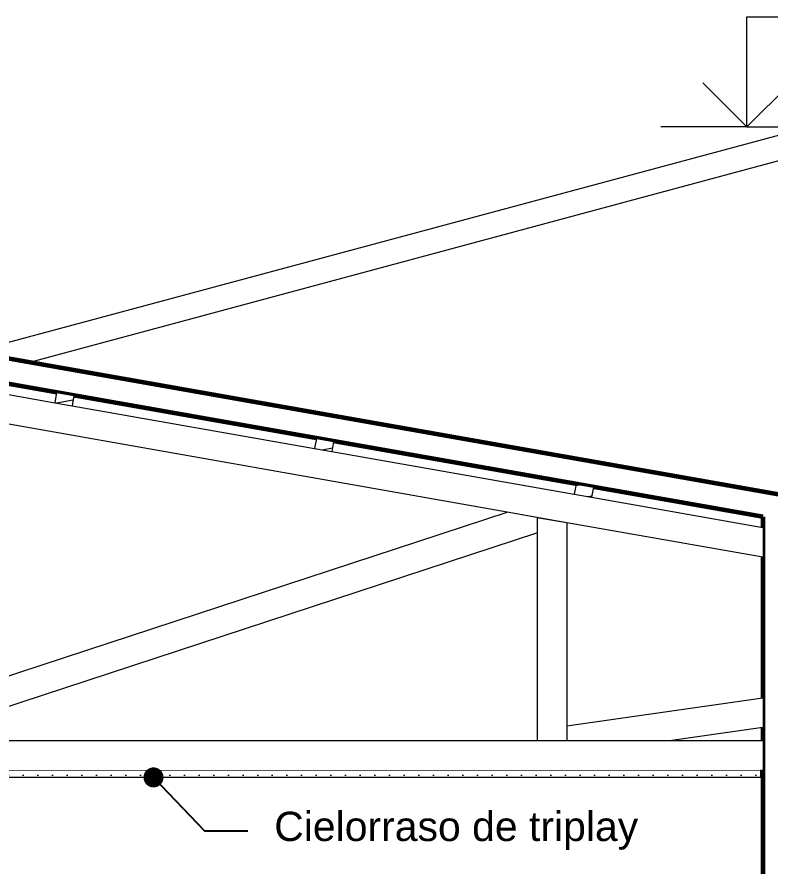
# Model space of a CAD drawing. Header units: metres. Extents: x 48 to 635, y -15 to 39.
# Drawn here: x 429.311 to 431.881, y -12.184 to -9.286 of the extents above; entities that cross this region are included whole.
import ezdxf

# ---------------------------------------------------------------- set-up
doc = ezdxf.new("R2010")
doc.units = ezdxf.units.M
doc.header["$MEASUREMENT"] = 0
doc.linetypes.add('Wipeout_Contour', pattern=[1, 0, -1])
for name, color, linetype in [('Annotation - Label', 7, 'Continuous'), ('Dimensioning - General', 7, 'Continuous'), ('Interior - Furniture', 7, 'Continuous'), ('Shell - Roof', 7, 'Continuous'), ('Site & Landscape - Terrain', 7, 'Continuous'), ('Structural - Bearing', 7, 'Continuous')]:
    doc.layers.add(name, color=color, linetype=linetype)
doc.styles.add('GENERATED_STYLE_1', font='')
doc.styles.get('GENERATED_STYLE_1').set_extended_font_data('Arial')
doc.dimstyles.new('GENERATED_STYLE__6', dxfattribs={"dimtxt": 0.18, "dimasz": 0.1368, "dimexe": 0.18, "dimexo": 0.0625, "dimgap": 0.09, "dimtad": 0, "dimtih": 1, "dimtoh": 1, "dimdec": 4, "dimzin": 0, "dimdsep": 46, "dimcen": 0.09, "dimadec": 0, "dimazin": 0, "dimtfac": 1, "dimtdec": 4, "dimtmove": 0, "dimatfit": 3, "dimldrblk": 'ARROWHEAD_11', "dimfxl": 1, "dimtolj": 1, "dimtzin": 0, "dimarcsym": 0})
pattern_1 = [(10, (362.457736, -14.601266), (-0.007814168, 0.044316348), [])]

# ---------------------------------------------------------------- blocks, each defined once
blk = doc.blocks.new('ARROWHEAD_11')
at = {"color": 0, "linetype": 'Continuous', "lineweight": 0}
blk.add_line((0, 0), (-1, 0), dxfattribs=at)
at = {"color": 0, "linetype": 'Continuous', "lineweight": 0, "const_width": 0.25, "flags": 128}
blk.add_lwpolyline([(-0.125, 0, 1), (0.125, 0, 1)], format="xyb", close=True, dxfattribs=at)

msp = doc.modelspace()

# ---------------------------------------------------------------- linework, layer by layer
at = {"layer": 'Dimensioning - General', "color": 7, "linetype": 'Continuous', "lineweight": 13}
msp.add_line((431.8025, -9.2857), (432.3749, -9.2857), dxfattribs=at)

# ---------------------------------------------------------------- wipeouts: each hides what was drawn before it
at = {"color": 254, "linetype": 'Wipeout_Contour', "lineweight": 0, "ltscale": 10744.270318}
msp.add_wipeout([(427.6462, -10.6633), (427.9497, -10.6098), (427.9436, -10.5754), (428.0027, -10.5649), (428.0088, -10.5994), (428.7167, -10.4746), (429.4407, -10.6022), (429.4467, -10.5678), (429.5058, -10.5782), (429.4997, -10.6127), (430.327, -10.7585), (430.3331, -10.7241), (430.3921, -10.7345), (430.3861, -10.7689), (431.2133, -10.9148), (431.2194, -10.8803), (431.2785, -10.8908), (431.2724, -10.9252), (431.8562, -11.0282), (431.8562, -10.9923), (429.1604, -10.5167), (429.1565, -10.5178), (429.1565, -10.5161), (428.7167, -10.4385), (427.6462, -10.6273)], dxfattribs=at).dxf.layer = 'Structural - Bearing'

# ---------------------------------------------------------------- next in the draw order: wipeouts: each hides what was drawn before it
at = {"color": 254, "linetype": 'Wipeout_Contour', "lineweight": 0, "ltscale": 1289.443275}
msp.add_wipeout([(428.7667, -11.7036), (430.9838, -10.9759), (428.7667, -10.5849)], dxfattribs=at).dxf.layer = 'Structural - Bearing'

# ---------------------------------------------------------------- next in the draw order: wipeouts: each hides what was drawn before it
at = {"color": 254, "linetype": 'Wipeout_Contour', "lineweight": 0, "ltscale": 1291.08012}
msp.add_wipeout([(428.927, -11.7563), (431.0881, -11.7563), (431.0881, -11.0469)], dxfattribs=at).dxf.layer = 'Structural - Bearing'

# ---------------------------------------------------------------- next in the draw order: wipeouts: each hides what was drawn before it
at = {"color": 254, "linetype": 'Wipeout_Contour', "lineweight": 0, "ltscale": 2165.463791}
msp.add_wipeout([(429.3538, -10.4647), (436.8362, -11.7846), (436.8362, -11.045), (432.0162, -9.7486), (429.6606, -10.3822)], dxfattribs=at).dxf.layer = 'Structural - Bearing'

# ---------------------------------------------------------------- next in the draw order: wipeouts: each hides what was drawn before it
at = {"color": 254, "linetype": 'Wipeout_Contour', "lineweight": 0, "ltscale": 1722.94857}
msp.add_wipeout([(429.1565, -10.4299), (429.3538, -10.4647), (432.0162, -9.7486), (432.0162, -9.6607)], dxfattribs=at).dxf.layer = 'Shell - Roof'
at = {"color": 254, "linetype": 'Wipeout_Contour', "lineweight": 0, "ltscale": 1726.689304}
msp.add_wipeout([(431.1881, -11.0119), (431.1881, -11.7057), (431.8562, -11.6093), (431.8562, -11.1297)], dxfattribs=at).dxf.layer = 'Structural - Bearing'

# ---------------------------------------------------------------- next in the draw order: linework, layer by layer
at = {"layer": 'Dimensioning - General', "color": 7, "linetype": 'Continuous', "lineweight": 13}
for p, q in [((431.8025, -9.6607), (431.8025, -9.2857)), ((431.8025, -9.6607), (431.6525, -9.5107)), ((431.9525, -9.5107), (431.8025, -9.6607))]:
    msp.add_line(p, q, dxfattribs=at)
at = {"layer": 'Dimensioning - General', "color": 151, "linetype": 'Continuous', "lineweight": 20, "true_color": 0x80c2ff}
for q in [(431.5089, -9.6607), (431.915, -9.6607)]:
    msp.add_line((431.8025, -9.6607), q, dxfattribs=at)
at = {"layer": 'Shell - Roof', "color": 23, "linetype": 'Continuous', "lineweight": 13, "true_color": 0xbf8080}
for p, q in [((429.1565, -10.4299), (432.0162, -9.6607)), ((432.0162, -9.7486), (429.3538, -10.4647))]:
    msp.add_line(p, q, dxfattribs=at)

# ---------------------------------------------------------------- next in the draw order: wipeouts: each hides what was drawn before it
at = {"color": 254, "linetype": 'Wipeout_Contour', "lineweight": 0, "ltscale": 1295.244099}
msp.add_wipeout([(431.8562, -11.7104), (431.5382, -11.7563), (431.8562, -11.7563)], dxfattribs=at).dxf.layer = 'Structural - Bearing'

# ---------------------------------------------------------------- next in the draw order: wipeouts: each hides what was drawn before it
at = {"color": 254, "linetype": 'Wipeout_Contour', "lineweight": 0, "ltscale": 2572.874289}
msp.add_wipeout([(428.7167, -10.3523), (419.6162, -11.9576), (419.6162, -12.0438), (428.7167, -10.4385), (437.6362, -12.0119), (437.6362, -11.9257)], dxfattribs=at).dxf.layer = 'Shell - Roof'

# ---------------------------------------------------------------- next in the draw order: linework, layer by layer
at = {"layer": 'Shell - Roof', "color": 7, "linetype": 'Continuous', "lineweight": 60, "flags": 128}
for points in [[(437.6362, -11.9257), (428.7167, -10.3523), (419.6162, -11.9576)], [(431.8562, -10.9923), (428.7167, -10.4385), (427.6422, -10.628)]]:
    msp.add_lwpolyline(points, dxfattribs=at)

# ---------------------------------------------------------------- next in the draw order: texts
at = {"layer": 'Annotation - Label', "color": 5, "linetype": 'Continuous', "lineweight": 25, "insert": (430.1893, -12.0635), "char_height": 0.1, "attachment_point": 4, "style": 'GENERATED_STYLE_1'}
msp.add_mtext('\\A1;{\\pql;\\fArial|b0|i0|c0|p34;Cielorraso de triplay}', dxfattribs=at)

# ---------------------------------------------------------------- next in the draw order: wipeouts: each hides what was drawn before it
at = {"color": 254, "linetype": 'Wipeout_Contour', "lineweight": 0, "ltscale": 1728.959483}
msp.add_wipeout([(431.8562, -10.9923), (431.8562, -12.3013), (432.3062, -12.3013), (432.3062, -11.0717)], dxfattribs=at).dxf.layer = 'Structural - Bearing'

# ---------------------------------------------------------------- next in the draw order: linework, layer by layer
at = {"layer": 'Structural - Bearing', "color": 7, "linetype": 'Continuous', "lineweight": 60}
msp.add_line((431.8562, -10.9923), (431.8562, -12.3013), dxfattribs=at)

# ---------------------------------------------------------------- next in the draw order: wipeouts: each hides what was drawn before it
at = {"color": 254, "linetype": 'Wipeout_Contour', "lineweight": 0, "ltscale": 1721.689315}
msp.add_wipeout([(428.7167, -10.5761), (431.8562, -11.1297), (431.8562, -11.0282), (428.7167, -10.4746)], dxfattribs=at).dxf.layer = 'Interior - Furniture'
at = {"color": 254, "linetype": 'Wipeout_Contour', "lineweight": 0, "ltscale": 1719.639741}
msp.add_wipeout([(431.8492, -11.8563), (427.6422, -11.8563), (427.6422, -11.8813), (431.8492, -11.8813)], dxfattribs=at).dxf.layer = 'Site & Landscape - Terrain'

# ---------------------------------------------------------------- next in the draw order: hatches: boundary and pattern name
at = {"layer": 'Site & Landscape - Terrain', "linetype": 'Continuous', "lineweight": 15, "true_color": 0x93a0c6}
h = msp.add_hatch(dxfattribs=at)
h.set_pattern_fill('Plaster_0001', color=253, style=0, pattern_type=2)
h.set_pattern_definition([(0, (362.45774, -14.60127), (0, 0.08660254), [0, -0.05]), (0, (362.48274, -14.557965), (0, 0.08660254), [0, -0.05])])
h.paths.add_polyline_path([(431.8492, -11.8563), (427.6422, -11.8563), (427.6422, -11.8813), (431.8492, -11.8813)])

# ---------------------------------------------------------------- next in the draw order: linework, layer by layer
at = {"layer": 'Interior - Furniture', "color": 134, "linetype": 'Continuous', "lineweight": 18}
for p, q in [((428.7167, -10.4746), (429.4407, -10.6022)), ((429.4997, -10.6127), (430.327, -10.7585)), ((430.3861, -10.7689), (431.2133, -10.9148)), ((431.2724, -10.9252), (431.8562, -11.0282))]:
    msp.add_line(p, q, dxfattribs=at)
at = {"layer": 'Site & Landscape - Terrain', "color": 55, "linetype": 'Continuous', "lineweight": 13, "true_color": 0xa2a233}
for p, q in [((431.8492, -11.8563), (427.6422, -11.8563)), ((431.8492, -11.8813), (427.6422, -11.8813)), ((431.8492, -11.8563), (431.8492, -11.8813))]:
    msp.add_line(p, q, dxfattribs=at)

# ---------------------------------------------------------------- next in the draw order: wipeouts: each hides what was drawn before it
at = {"color": 254, "linetype": 'Wipeout_Contour', "lineweight": 0, "ltscale": 1725.535533}
msp.add_wipeout([(431.2724, -10.9252), (431.2785, -10.8908), (431.2194, -10.8803), (431.2133, -10.9148)], dxfattribs=at).dxf.layer = 'Interior - Furniture'
at = {"color": 254, "linetype": 'Wipeout_Contour', "lineweight": 0, "ltscale": 1719.654519}
msp.add_wipeout([(431.8562, -11.7563), (427.646, -11.7563), (427.646, -11.8563), (431.8562, -11.8563)], dxfattribs=at).dxf.layer = 'Interior - Furniture'

# ---------------------------------------------------------------- next in the draw order: hatches: boundary and pattern name
at = {"layer": 'Interior - Furniture', "linetype": 'Continuous', "lineweight": 13, "true_color": 0xbf927d}
h = msp.add_hatch(dxfattribs=at)
h.set_pattern_fill('Wood_0001', color=33, style=0, pattern_type=2)
h.set_pattern_definition(pattern_1)
h.paths.add_polyline_path([(431.2724, -10.9252), (431.2785, -10.8908), (431.2194, -10.8803), (431.2133, -10.9148)])

# ---------------------------------------------------------------- next in the draw order: linework, layer by layer
at = {"layer": 'Interior - Furniture', "color": 104, "linetype": 'Continuous', "lineweight": 20, "true_color": 0x029e21}
for p, q in [((431.2194, -10.8803), (431.2133, -10.9148)), ((431.2194, -10.8803), (431.2785, -10.8908)), ((431.2785, -10.8908), (431.2724, -10.9252)), ((431.2133, -10.9148), (431.2724, -10.9252))]:
    msp.add_line(p, q, dxfattribs=at)
at = {"layer": 'Interior - Furniture', "color": 134, "linetype": 'Continuous', "lineweight": 18}
msp.add_line((431.8492, -11.8563), (431.8562, -11.8563), dxfattribs=at)

# ---------------------------------------------------------------- next in the draw order: leaders
at = {"layer": 'Annotation - Label', "color": 151, "linetype": 'Continuous', "lineweight": 20, "true_color": 0x80c2ff, "annotation_type": 0, "has_hookline": 1, "hookline_direction": 0, "text_width": 1.2329}
msp.add_leader([(429.7774, -11.8813), (429.9509, -12.0635), (430.0993, -12.0635)], dimstyle='GENERATED_STYLE__6', dxfattribs=at)

# ---------------------------------------------------------------- next in the draw order: wipeouts: each hides what was drawn before it
at = {"color": 254, "linetype": 'Wipeout_Contour', "lineweight": 0, "ltscale": 1725.155652}
msp.add_wipeout([(431.1881, -11.7563), (431.1881, -11.0119), (431.0881, -10.9943), (431.0881, -11.7563)], dxfattribs=at).dxf.layer = 'Interior - Furniture'

# ---------------------------------------------------------------- next in the draw order: linework, layer by layer
at = {"layer": 'Interior - Furniture', "color": 134, "linetype": 'Continuous', "lineweight": 18}
msp.add_line((431.8562, -11.1297), (431.1881, -11.0119), dxfattribs=at)

# ---------------------------------------------------------------- next in the draw order: wipeouts: each hides what was drawn before it
at = {"color": 254, "linetype": 'Wipeout_Contour', "lineweight": 0, "ltscale": 2580.503401}
msp.add_wipeout([(428.7667, -11.7563), (428.927, -11.7563), (431.0881, -11.0469), (431.0881, -10.9943), (430.9838, -10.9759), (428.7667, -11.7036)], dxfattribs=at).dxf.layer = 'Interior - Furniture'
at = {"color": 254, "linetype": 'Wipeout_Contour', "lineweight": 0, "ltscale": 2158.420801}
msp.add_wipeout([(431.1881, -11.7057), (431.1881, -11.7563), (431.5382, -11.7563), (431.8562, -11.7104), (431.8562, -11.6093)], dxfattribs=at).dxf.layer = 'Interior - Furniture'

# ---------------------------------------------------------------- next in the draw order: linework, layer by layer
at = {"layer": 'Interior - Furniture', "color": 134, "linetype": 'Continuous', "lineweight": 18}
for p, q in [((430.9838, -10.9759), (428.7667, -10.5849)), ((428.7667, -11.7036), (430.9838, -10.9759)), ((431.1881, -11.0119), (430.9838, -10.9759)), ((431.0881, -11.0469), (431.0881, -10.9943)), ((431.1881, -11.0119), (431.1881, -11.7057)), ((431.0881, -11.0469), (428.927, -11.7563)), ((431.0881, -11.7563), (431.0881, -11.0469)), ((431.1881, -11.7057), (431.8562, -11.6093)), ((431.1881, -11.7057), (431.1881, -11.7563)), ((431.8562, -11.7104), (431.5382, -11.7563)), ((431.0881, -11.7563), (428.927, -11.7563)), ((431.5382, -11.7563), (431.0881, -11.7563)), ((431.8562, -11.7563), (431.5382, -11.7563))]:
    msp.add_line(p, q, dxfattribs=at)

# ---------------------------------------------------------------- next in the draw order: wipeouts: each hides what was drawn before it
at = {"color": 254, "linetype": 'Wipeout_Contour', "lineweight": 0, "ltscale": 1718.415919}
msp.add_wipeout([(429.4997, -10.6127), (429.5058, -10.5782), (429.4467, -10.5678), (429.4407, -10.6022)], dxfattribs=at).dxf.layer = 'Interior - Furniture'
at = {"color": 254, "linetype": 'Wipeout_Contour', "lineweight": 0, "ltscale": 1721.975642}
msp.add_wipeout([(430.3861, -10.7689), (430.3921, -10.7345), (430.3331, -10.7241), (430.327, -10.7585)], dxfattribs=at).dxf.layer = 'Interior - Furniture'

# ---------------------------------------------------------------- next in the draw order: hatches: boundary and pattern name
at = {"layer": 'Interior - Furniture', "linetype": 'Continuous', "lineweight": 13, "true_color": 0xbf927d}
h = msp.add_hatch(dxfattribs=at)
h.set_pattern_fill('Wood_0001', color=33, style=0, pattern_type=2)
h.set_pattern_definition(pattern_1)
h.paths.add_polyline_path([(429.4997, -10.6127), (429.5058, -10.5782), (429.4467, -10.5678), (429.4407, -10.6022)])
h = msp.add_hatch(dxfattribs=at)
h.set_pattern_fill('Wood_0001', color=33, style=0, pattern_type=2)
h.set_pattern_definition(pattern_1)
h.paths.add_polyline_path([(430.3861, -10.7689), (430.3921, -10.7345), (430.3331, -10.7241), (430.327, -10.7585)])

# ---------------------------------------------------------------- next in the draw order: linework, layer by layer
at = {"layer": 'Interior - Furniture', "color": 104, "linetype": 'Continuous', "lineweight": 20, "true_color": 0x029e21}
for p, q in [((429.4467, -10.5678), (429.4407, -10.6022)), ((429.4467, -10.5678), (429.5058, -10.5782)), ((429.4407, -10.6022), (429.4997, -10.6127)), ((429.5058, -10.5782), (429.4997, -10.6127)), ((430.3331, -10.7241), (430.327, -10.7585)), ((430.3331, -10.7241), (430.3921, -10.7345)), ((430.3921, -10.7345), (430.3861, -10.7689)), ((430.327, -10.7585), (430.3861, -10.7689))]:
    msp.add_line(p, q, dxfattribs=at)

doc.saveas('drawing.dxf')
